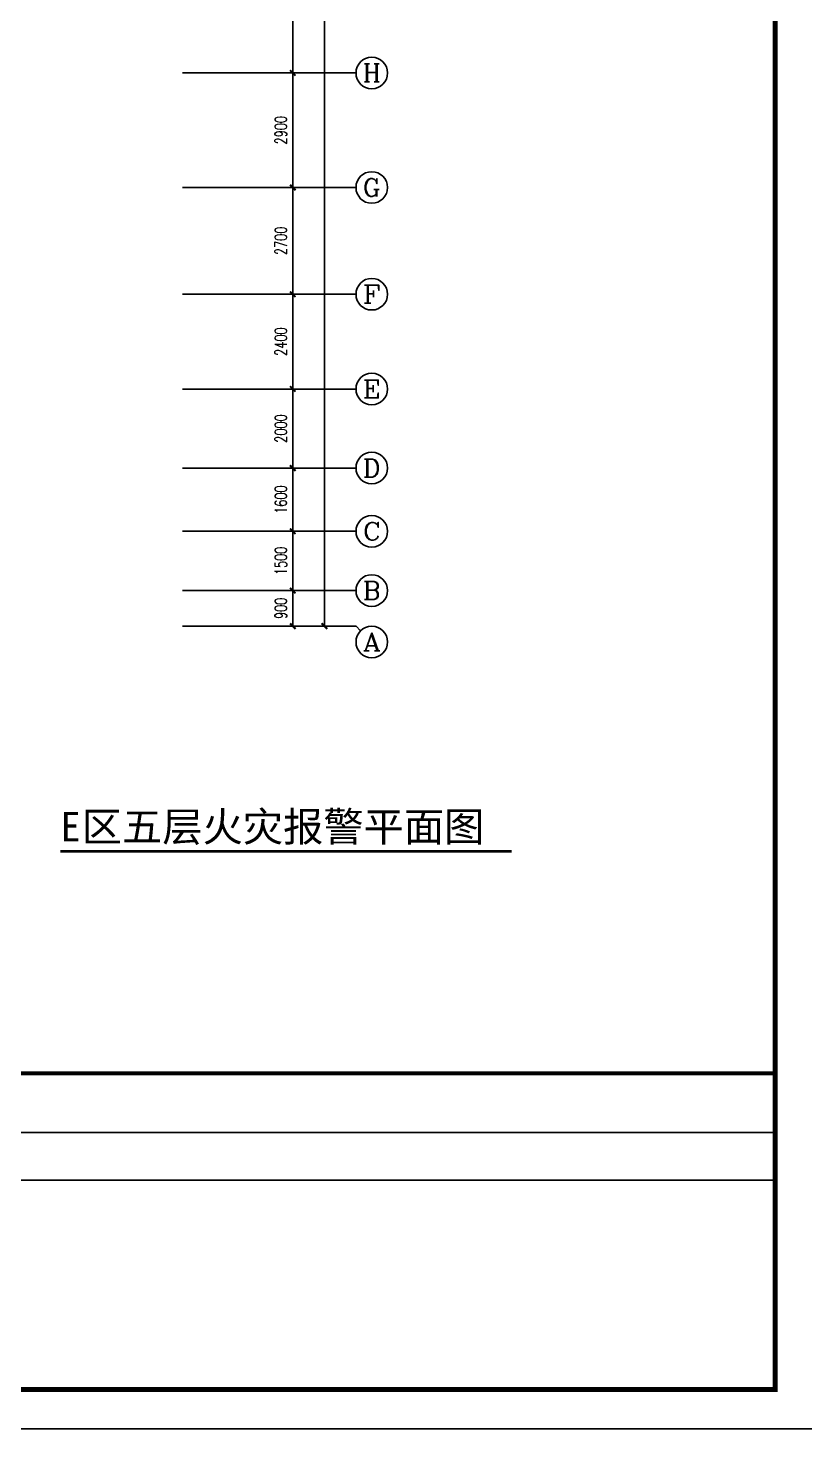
# Model space of a CAD drawing. Extents: x 190999 to 918899, y -200814 to 215286.
# Drawn here: x 730794 to 750453, y -200814 to -165361 of the extents above; entities that cross this region are included whole.
import ezdxf
from ezdxf.enums import TextEntityAlignment as Align

# ---------------------------------------------------------------- set-up
doc = ezdxf.new("R2010")
doc.units = 0
doc.header["$LTSCALE"] = 1000
doc.header["$MEASUREMENT"] = 0
doc.layers.get('Defpoints').update_dxf_attribs({"color": 1})
for name, color, linetype in [('AXIS', 3, 'Continuous'), ('AXIS_TEXT', 7, 'Continuous'), ('DIM_SYMB', 3, 'Continuous'), ('PUB_TEXT', 7, 'Continuous'), ('图框', 189, 'Continuous')]:
    doc.layers.add(name, color=color, linetype=linetype)
doc.styles.add('_TCH_AXIS', font='COMPLEX', dxfattribs={"bigfont": 'GBCBIG'})
doc.styles.add('COMPLEX', font='COMPLEX')
doc.styles.add('DIM_FONT', font='SIMPLEX', dxfattribs={"width": 0.7, "bigfont": 'GBCBIG'})
doc.styles.add('HT', font='simhei.ttf')
doc.dimstyles.new('DIMN', dxfattribs={"dimtxt": 300, "dimasz": 100, "dimexe": 250, "dimexo": 300, "dimgap": 150, "dimtad": 1, "dimdec": 0, "dimzin": 0, "dimdsep": 46, "dimtxsty": 'DIM_FONT', "dimblk": 'ARCHTICK', "dimcen": 0.09, "dimclrt": 7, "dimazin": 2, "dimtfac": 1, "dimtdec": 0, "dimtix": 1, "dimtmove": 2, "dimatfit": 3, "dimfxl": 0, "dimtolj": 1, "dimtzin": 0, "dimarcsym": 0})

# ---------------------------------------------------------------- blocks, each defined once
blk = doc.blocks.new('TJAD_TK_A0')
at = {"layer": '图框'}
for p, q in [((2162, -441.7), (2162, 399.3)), ((2087, 389.3), (2087, -30.7)), ((2099, 389.3), (2099, -30.7))]:
    blk.add_line(p, q, dxfattribs=at)
at = {"layer": '图框', "const_width": 1.2}
blk.add_lwpolyline([(2152, -431.7), (2152, 389.3), (998, 389.3), (998, -431.7)], close=True, dxfattribs=at)
at = {"layer": '图框', "const_width": 1}
blk.add_lwpolyline([(2072, 389.3), (2072, -431.7)], dxfattribs=at)
blk = doc.blocks.new('_ArchTick')
at = {"const_width": 0.5}
blk.add_lwpolyline([(-0.7, -0.7), (0.7, 0.7)], dxfattribs=at)
blk = doc.blocks.new('*D797')
at = {"layer": 'AXIS', "color": 0, "lineweight": -2}
for p, q in [((736699, -179596), (737743, -179596)), ((737493, -180496), (737493, -179596)), ((736699, -180496), (737743, -180496))]:
    blk.add_line(p, q, dxfattribs=at)
at = {"layer": 'Defpoints', "color": 0}
for p in [(736399, -179596), (737493, -179596), (736399, -180496)]:
    blk.add_point(p, dxfattribs=at)
at = {"layer": 'AXIS', "color": 0, "lineweight": -2, "xscale": 100, "yscale": 100, "zscale": 100}
for p, rotation in [((737493, -179596), 90), ((737493, -180496), 270)]:
    blk.add_blockref('_ArchTick', p, dxfattribs=dict(at, rotation=rotation))
at = {"layer": 'AXIS', "color": 7, "insert": (737193, -180046), "char_height": 300, "attachment_point": 5, "rotation": 90, "style": 'DIM_FONT'}
blk.add_mtext('\\A1;900', dxfattribs=at)
blk = doc.blocks.new('*D798')
at = {"layer": 'AXIS', "color": 0, "lineweight": -2}
for p, q in [((736699, -178096), (737743, -178096)), ((737493, -179596), (737493, -178096)), ((736699, -179596), (737743, -179596))]:
    blk.add_line(p, q, dxfattribs=at)
at = {"layer": 'Defpoints', "color": 0}
for p in [(736399, -178096), (737493, -178096), (736399, -179596)]:
    blk.add_point(p, dxfattribs=at)
at = {"layer": 'AXIS', "color": 0, "lineweight": -2, "xscale": 100, "yscale": 100, "zscale": 100}
for p, rotation in [((737493, -178096), 90), ((737493, -179596), 270)]:
    blk.add_blockref('_ArchTick', p, dxfattribs=dict(at, rotation=rotation))
at = {"layer": 'AXIS', "color": 7, "insert": (737193, -178846), "char_height": 300, "attachment_point": 5, "rotation": 90, "style": 'DIM_FONT'}
blk.add_mtext('\\A1;1500', dxfattribs=at)
blk = doc.blocks.new('*D799')
at = {"layer": 'AXIS', "color": 0, "lineweight": -2}
for p, q in [((736699, -176496), (737743, -176496)), ((737493, -178096), (737493, -176496)), ((736699, -178096), (737743, -178096))]:
    blk.add_line(p, q, dxfattribs=at)
at = {"layer": 'Defpoints', "color": 0}
for p in [(736399, -176496), (737493, -176496), (736399, -178096)]:
    blk.add_point(p, dxfattribs=at)
at = {"layer": 'AXIS', "color": 0, "lineweight": -2, "xscale": 100, "yscale": 100, "zscale": 100}
for p, rotation in [((737493, -176496), 90), ((737493, -178096), 270)]:
    blk.add_blockref('_ArchTick', p, dxfattribs=dict(at, rotation=rotation))
at = {"layer": 'AXIS', "color": 7, "insert": (737193, -177296), "char_height": 300, "attachment_point": 5, "rotation": 90, "style": 'DIM_FONT'}
blk.add_mtext('\\A1;1600', dxfattribs=at)
blk = doc.blocks.new('*D800')
at = {"layer": 'AXIS', "color": 0, "lineweight": -2}
for p, q in [((736699, -174496), (737743, -174496)), ((737493, -176496), (737493, -174496)), ((736699, -176496), (737743, -176496))]:
    blk.add_line(p, q, dxfattribs=at)
at = {"layer": 'Defpoints', "color": 0}
for p in [(736399, -174496), (737493, -174496), (736399, -176496)]:
    blk.add_point(p, dxfattribs=at)
at = {"layer": 'AXIS', "color": 0, "lineweight": -2, "xscale": 100, "yscale": 100, "zscale": 100}
for p, rotation in [((737493, -174496), 90), ((737493, -176496), 270)]:
    blk.add_blockref('_ArchTick', p, dxfattribs=dict(at, rotation=rotation))
at = {"layer": 'AXIS', "color": 7, "insert": (737193, -175496), "char_height": 300, "attachment_point": 5, "rotation": 90, "style": 'DIM_FONT'}
blk.add_mtext('\\A1;2000', dxfattribs=at)
blk = doc.blocks.new('*D801')
at = {"layer": 'AXIS', "color": 0, "lineweight": -2}
for p, q in [((736699, -172096), (737743, -172096)), ((737493, -174496), (737493, -172096)), ((736699, -174496), (737743, -174496))]:
    blk.add_line(p, q, dxfattribs=at)
at = {"layer": 'Defpoints', "color": 0}
for p in [(736399, -172096), (737493, -172096), (736399, -174496)]:
    blk.add_point(p, dxfattribs=at)
at = {"layer": 'AXIS', "color": 0, "lineweight": -2, "xscale": 100, "yscale": 100, "zscale": 100}
for p, rotation in [((737493, -172096), 90), ((737493, -174496), 270)]:
    blk.add_blockref('_ArchTick', p, dxfattribs=dict(at, rotation=rotation))
at = {"layer": 'AXIS', "color": 7, "insert": (737193, -173296), "char_height": 300, "attachment_point": 5, "rotation": 90, "style": 'DIM_FONT'}
blk.add_mtext('\\A1;2400', dxfattribs=at)
blk = doc.blocks.new('*D802')
at = {"layer": 'AXIS', "color": 0, "lineweight": -2}
for p, q in [((736699, -169396), (737743, -169396)), ((737493, -172096), (737493, -169396)), ((736699, -172096), (737743, -172096))]:
    blk.add_line(p, q, dxfattribs=at)
at = {"layer": 'Defpoints', "color": 0}
for p in [(736399, -169396), (737493, -169396), (736399, -172096)]:
    blk.add_point(p, dxfattribs=at)
at = {"layer": 'AXIS', "color": 0, "lineweight": -2, "xscale": 100, "yscale": 100, "zscale": 100}
for p, rotation in [((737493, -169396), 90), ((737493, -172096), 270)]:
    blk.add_blockref('_ArchTick', p, dxfattribs=dict(at, rotation=rotation))
at = {"layer": 'AXIS', "color": 7, "insert": (737193, -170746), "char_height": 300, "attachment_point": 5, "rotation": 90, "style": 'DIM_FONT'}
blk.add_mtext('\\A1;2700', dxfattribs=at)
blk = doc.blocks.new('*D803')
at = {"layer": 'AXIS', "color": 0, "lineweight": -2}
for p, q in [((736699, -166496), (737743, -166496)), ((737493, -169396), (737493, -166496)), ((736699, -169396), (737743, -169396))]:
    blk.add_line(p, q, dxfattribs=at)
at = {"layer": 'Defpoints', "color": 0}
for p in [(736399, -166496), (737493, -166496), (736399, -169396)]:
    blk.add_point(p, dxfattribs=at)
at = {"layer": 'AXIS', "color": 0, "lineweight": -2, "xscale": 100, "yscale": 100, "zscale": 100}
for p, rotation in [((737493, -166496), 90), ((737493, -169396), 270)]:
    blk.add_blockref('_ArchTick', p, dxfattribs=dict(at, rotation=rotation))
at = {"layer": 'AXIS', "color": 7, "insert": (737193, -167946), "char_height": 300, "attachment_point": 5, "rotation": 90, "style": 'DIM_FONT'}
blk.add_mtext('\\A1;2900', dxfattribs=at)
blk = doc.blocks.new('*D804')
at = {"layer": 'AXIS', "color": 0, "lineweight": -2}
for p, q in [((736699, -162496), (737743, -162496)), ((737493, -166496), (737493, -162496)), ((736699, -166496), (737743, -166496))]:
    blk.add_line(p, q, dxfattribs=at)
at = {"layer": 'Defpoints', "color": 0}
for p in [(736399, -162496), (737493, -162496), (736399, -166496)]:
    blk.add_point(p, dxfattribs=at)
at = {"layer": 'AXIS', "color": 0, "lineweight": -2, "xscale": 100, "yscale": 100, "zscale": 100}
for p, rotation in [((737493, -162496), 90), ((737493, -166496), 270)]:
    blk.add_blockref('_ArchTick', p, dxfattribs=dict(at, rotation=rotation))
at = {"layer": 'AXIS', "color": 7, "insert": (737193, -164496), "char_height": 300, "attachment_point": 5, "rotation": 90, "style": 'DIM_FONT'}
blk.add_mtext('\\A1;4000', dxfattribs=at)
blk = doc.blocks.new('*D824')
at = {"layer": 'AXIS', "color": 0, "lineweight": -2}
for p, q in [((736699, -92496), (738543, -92496)), ((738293, -180496), (738293, -92496)), ((736699, -180496), (738543, -180496))]:
    blk.add_line(p, q, dxfattribs=at)
at = {"layer": 'Defpoints', "color": 0}
for p in [(736399, -92496), (738293, -92496), (736399, -180496)]:
    blk.add_point(p, dxfattribs=at)
at = {"layer": 'AXIS', "color": 0, "lineweight": -2, "xscale": 100, "yscale": 100, "zscale": 100}
for p, rotation in [((738293, -92496), 90), ((738293, -180496), 270)]:
    blk.add_blockref('_ArchTick', p, dxfattribs=dict(at, rotation=rotation))
at = {"layer": 'AXIS', "color": 7, "insert": (737993, -136496), "char_height": 300, "attachment_point": 5, "rotation": 90, "style": 'DIM_FONT'}
blk.add_mtext('\\A1;88000', dxfattribs=at)
blk = doc.blocks.new('_AXISO')
blk.add_circle((0, 0), 0.5)
at = {"layer": 'AXIS_TEXT', "style": 'COMPLEX', "width": 1.041667}
blk.add_attdef('A', text='', height=0.56, dxfattribs=at).set_placement((-0.25, -0.28), (0.25, -0.28), align=Align.FIT)

msp = doc.modelspace()

# ---------------------------------------------------------------- linework, layer by layer
at = {"layer": 'AXIS'}
for p, q in [((734698.5, -166496.3), (739093, -166496.3)), ((734698.5, -169396.3), (739093, -169396.3)), ((734698.5, -172096.3), (739093, -172096.3)), ((734698.5, -174496.3), (739093, -174496.3)), ((734698.5, -176496.3), (739093, -176496.3)), ((734698.5, -178096.3), (739093, -178096.3)), ((734698.5, -179596.3), (739093, -179596.3)), ((734698.5, -180496.3), (739093, -180496.3)), ((739210.1, -180613.5), (739093, -180496.3))]:
    msp.add_line(p, q, dxfattribs=at)
at = {"layer": 'DIM_SYMB', "const_width": 70}
msp.add_lwpolyline([(731613.7, -186194.4), (743030.4, -186194.4)], dxfattribs=at)

# ---------------------------------------------------------------- block references
at = {"layer": 'AXIS'}
ref = msp.add_blockref('_AXISO', (739493, -166496.3), dxfattribs=dict(at, xscale=800, yscale=800, zscale=800))
ref.add_attrib('A', 'H', dxfattribs={"layer": 'AXIS_TEXT', "height": 452.5, "style": '_TCH_AXIS', "width": 1.05}).set_placement((739266.7, -166722.6), (739719.3, -166722.6), align=Align.FIT)
ref = msp.add_blockref('_AXISO', (739493, -169396.3), dxfattribs=dict(at, xscale=800, yscale=800, zscale=800))
ref.add_attrib('A', 'G', dxfattribs={"layer": 'AXIS_TEXT', "height": 452.5, "style": '_TCH_AXIS', "width": 1.166667}).set_placement((739266.7, -169622.6), (739719.3, -169622.6), align=Align.FIT)
ref = msp.add_blockref('_AXISO', (739493, -172096.3), dxfattribs=dict(at, xscale=800, yscale=800, zscale=800))
ref.add_attrib('A', 'F', dxfattribs={"layer": 'AXIS_TEXT', "height": 452.5, "style": '_TCH_AXIS', "width": 1.3125}).set_placement((739266.7, -172322.6), (739719.3, -172322.6), align=Align.FIT)
ref = msp.add_blockref('_AXISO', (739493, -174496.3), dxfattribs=dict(at, xscale=800, yscale=800, zscale=800))
ref.add_attrib('A', 'E', dxfattribs={"layer": 'AXIS_TEXT', "height": 452.5, "style": '_TCH_AXIS', "width": 1.3125}).set_placement((739266.7, -174722.6), (739719.3, -174722.6), align=Align.FIT)
ref = msp.add_blockref('_AXISO', (739493, -176496.3), dxfattribs=dict(at, xscale=800, yscale=800, zscale=800))
ref.add_attrib('A', 'D', dxfattribs={"layer": 'AXIS_TEXT', "height": 452.5, "style": '_TCH_AXIS', "width": 1.235294}).set_placement((739266.7, -176722.6), (739719.3, -176722.6), align=Align.FIT)
ref = msp.add_blockref('_AXISO', (739493, -178096.3), dxfattribs=dict(at, xscale=800, yscale=800, zscale=800))
ref.add_attrib('A', 'C', dxfattribs={"layer": 'AXIS_TEXT', "height": 452.5, "style": '_TCH_AXIS', "width": 1.4}).set_placement((739266.7, -178322.6), (739719.3, -178322.6), align=Align.FIT)
ref = msp.add_blockref('_AXISO', (739493, -179596.3), dxfattribs=dict(at, xscale=800, yscale=800, zscale=800))
ref.add_attrib('A', 'B', dxfattribs={"layer": 'AXIS_TEXT', "height": 452.5, "style": '_TCH_AXIS', "width": 1.235294}).set_placement((739266.7, -179822.6), (739719.3, -179822.6), align=Align.FIT)
ref = msp.add_blockref('_AXISO', (739493, -180896.3), dxfattribs=dict(at, xscale=800, yscale=800, zscale=800))
ref.add_attrib('A', 'A', dxfattribs={"layer": 'AXIS_TEXT', "height": 452.5, "style": '_TCH_AXIS', "width": 1.166667}).set_placement((739266.7, -181122.6), (739719.3, -181122.6), align=Align.FIT)
at = {"layer": '图框', "xscale": 100, "yscale": 100, "zscale": 100, "rotation": 270}
msp.add_blockref('TJAD_TK_A0', (710768.8, 15386.5), dxfattribs=at)

# ---------------------------------------------------------------- texts
at = {"layer": 'PUB_TEXT', "style": 'HT'}
for s, height, p in [('E', 746.8, (731613.7, -185944.7)), ('区五层火灾报警平面图', 746.84, (732153.8, -185944.7))]:
    msp.add_text(s, height=height, dxfattribs=at).set_placement(p)

# ---------------------------------------------------------------- dimensions: what is measured, and where the dimension line sits
at = {"layer": 'AXIS'}
for p1, p2, distance, picture, middle in [((736398.5, -180496.3), (736398.5, -92496.3), -1894.4, '*D824', (737993, -136496.3)), ((736398.5, -166496.3), (736398.5, -162496.3), -1094.4, '*D804', (737193, -164496.3)), ((736398.5, -169396.3), (736398.5, -166496.3), -1094.4, '*D803', (737193, -167946.3)), ((736398.5, -172096.3), (736398.5, -169396.3), -1094.4, '*D802', (737193, -170746.3)), ((736398.5, -174496.3), (736398.5, -172096.3), -1094.4, '*D801', (737193, -173296.3)), ((736398.5, -176496.3), (736398.5, -174496.3), -1094.4, '*D800', (737193, -175496.3)), ((736398.5, -178096.3), (736398.5, -176496.3), -1094.4, '*D799', (737193, -177296.3)), ((736398.5, -179596.3), (736398.5, -178096.3), -1094.4, '*D798', (737193, -178846.3)), ((736398.5, -180496.3), (736398.5, -179596.3), -1094.4, '*D797', (737193, -180046.3))]:
    dim = msp.add_aligned_dim(p1=p1, p2=p2, distance=distance, dimstyle='DIMN', dxfattribs=at)
    dim.commit()
    dim.dimension.update_dxf_attribs({"geometry": picture, "text_midpoint": middle})

doc.saveas('drawing.dxf')
